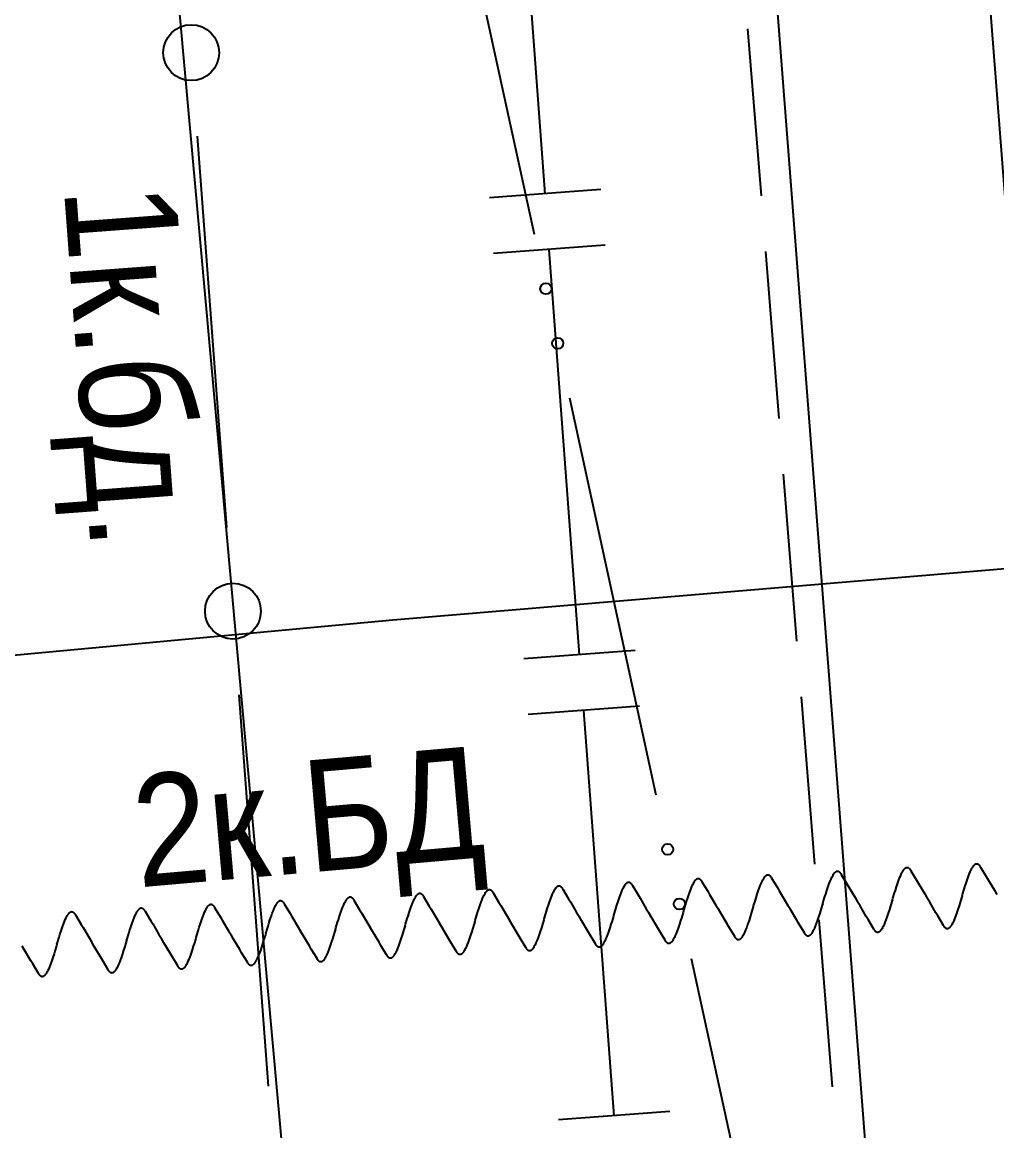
# Model space of a CAD drawing. Header units: metres. Extents: x -3947 to -3704, y 4976 to 6609.
# Drawn here: x -3854.53 to -3845.8, y 5867.45 to 5877.37 of the extents above; entities that cross this region are included whole.
import ezdxf

# ---------------------------------------------------------------- set-up
doc = ezdxf.new("R2010")
doc.units = ezdxf.units.M
doc.header["$MEASUREMENT"] = 0
for name, color, linetype, lineweight in [('Водосток', 7, 'Continuous', 25), ('Газопровод', 7, 'Continuous', 25), ('Кабели', 7, 'Continuous', 25), ('Кабель защиты', 7, 'Continuous', 25), ('Кабель связи', 7, 'Continuous', 25), ('Кабель электрический', 7, 'Continuous', 25), ('Канализация самотёчная', 7, 'Continuous', 25)]:
    doc.layers.add(name, color=color, linetype=linetype, lineweight=lineweight)
doc.styles.add('Style-RUSSIAN_1251', font='RUSSIAN_1251.shx')

msp = doc.modelspace()

# ---------------------------------------------------------------- linework, layer by layer
at = {"layer": 'Водосток', "linetype": 'Continuous'}
msp.add_line((-3853.117, 5877.445), (-3850.7629, 5851.3581), dxfattribs=at)
at = {"layer": 'Газопровод', "linetype": 'Continuous'}
for p, q in [((-3849.8452, 5875.8348), (-3850.1163, 5879.4628)), ((-3849.3466, 5875.872), (-3850.3438, 5875.7975)), ((-3849.3093, 5875.3734), (-3850.3066, 5875.2989)), ((-3849.5368, 5871.7081), (-3849.8079, 5875.3361)), ((-3849.0382, 5871.7453), (-3850.0354, 5871.6708)), ((-3849.0009, 5871.2467), (-3849.9982, 5871.1722)), ((-3849.2284, 5867.5814), (-3849.4995, 5871.2095)), ((-3848.7298, 5867.6186), (-3849.727, 5867.5441))]:
    msp.add_line(p, q, dxfattribs=at)
at = {"layer": 'Кабели', "linetype": 'Continuous'}
for p, q in [((-3852.6954, 5872.8461), (-3852.9571, 5876.3487)), ((-3852.6954, 5872.8461), (-3852.9571, 5876.3487)), ((-3852.3218, 5867.8478), (-3852.5836, 5871.3503)), ((-3852.3218, 5867.8478), (-3852.5836, 5871.3503))]:
    msp.add_line(p, q, dxfattribs=at)
for centre in [(-3853.013, 5877.0966), (-3853.013, 5877.0966), (-3852.6395, 5872.0982), (-3852.6395, 5872.0982)]:
    msp.add_circle(centre, 0.25, dxfattribs=at)
at = {"layer": 'Кабель защиты', "linetype": 'Continuous', "flags": 128}
for points in [[(-3846.1139, 5869.5465), (-3846.1095, 5869.5611), (-3846.0944, 5869.61), (-3846.0875, 5869.6318), (-3846.077, 5869.6646), (-3846.0647, 5869.7008), (-3846.0559, 5869.7253), (-3846.0468, 5869.749), (-3846.0396, 5869.7661), (-3846.0315, 5869.7833), (-3846.0262, 5869.7937), (-3846.0214, 5869.8023), (-3846.0168, 5869.8097), (-3846.0148, 5869.8128), (-3846.0126, 5869.8158), (-3846.0085, 5869.8211), (-3846.0057, 5869.8242), (-3846.0035, 5869.8265), (-3846.001, 5869.8289), (-3845.9985, 5869.831), (-3845.9953, 5869.8333), (-3845.9932, 5869.8346), (-3845.9918, 5869.8353), (-3845.9903, 5869.836), (-3845.9887, 5869.8365), (-3845.9874, 5869.8369), (-3845.9853, 5869.8374), (-3845.9835, 5869.8376), (-3845.9815, 5869.8376), (-3845.9807, 5869.8376), (-3845.9795, 5869.8375), (-3845.9785, 5869.8373), (-3845.9773, 5869.837), (-3845.9761, 5869.8367), (-3845.9747, 5869.8362), (-3845.9731, 5869.8356), (-3845.9712, 5869.8346), (-3845.9699, 5869.8338), (-3845.969, 5869.8331), (-3845.9677, 5869.8322), (-3845.9664, 5869.8311), (-3845.9652, 5869.8301), (-3845.9642, 5869.8291), (-3845.9619, 5869.8267), (-3845.9604, 5869.825), (-3845.9582, 5869.8222), (-3845.9555, 5869.8185), (-3845.9532, 5869.8149), (-3845.9489, 5869.8079), (-3845.8973, 5869.7227), (-3845.8806, 5869.6943), (-3845.8243, 5869.6), (-3845.8024, 5869.563)], [(-3847.9833, 5869.4476), (-3847.9789, 5869.4621), (-3847.9638, 5869.511), (-3847.9569, 5869.5328), (-3847.9464, 5869.5656), (-3847.9341, 5869.6018), (-3847.9253, 5869.6263), (-3847.9162, 5869.65), (-3847.909, 5869.6671), (-3847.9009, 5869.6843), (-3847.8956, 5869.6947), (-3847.8908, 5869.7033), (-3847.8862, 5869.7107), (-3847.8841, 5869.7138), (-3847.882, 5869.7168), (-3847.8779, 5869.7221), (-3847.8751, 5869.7252), (-3847.8729, 5869.7276), (-3847.8704, 5869.7299), (-3847.8679, 5869.7321), (-3847.8647, 5869.7343), (-3847.8626, 5869.7356), (-3847.8611, 5869.7363), (-3847.8596, 5869.737), (-3847.858, 5869.7375), (-3847.8567, 5869.738), (-3847.8547, 5869.7384), (-3847.8529, 5869.7386), (-3847.8509, 5869.7387), (-3847.8501, 5869.7386), (-3847.8489, 5869.7385), (-3847.8479, 5869.7383), (-3847.8467, 5869.7381), (-3847.8455, 5869.7377), (-3847.8441, 5869.7372), (-3847.8425, 5869.7366), (-3847.8406, 5869.7356), (-3847.8393, 5869.7348), (-3847.8384, 5869.7341), (-3847.8371, 5869.7333), (-3847.8357, 5869.7321), (-3847.8346, 5869.7311), (-3847.8335, 5869.7301), (-3847.8313, 5869.7278), (-3847.8298, 5869.726), (-3847.8275, 5869.7233), (-3847.8249, 5869.7195), (-3847.8226, 5869.7159), (-3847.8183, 5869.7089), (-3847.7667, 5869.6238), (-3847.75, 5869.5953), (-3847.6937, 5869.501), (-3847.6718, 5869.4641)], [(-3847.3602, 5869.4806), (-3847.3557, 5869.4951), (-3847.3406, 5869.544), (-3847.3338, 5869.5658), (-3847.3232, 5869.5986), (-3847.311, 5869.6348), (-3847.3022, 5869.6593), (-3847.293, 5869.683), (-3847.2858, 5869.7001), (-3847.2778, 5869.7173), (-3847.2725, 5869.7277), (-3847.2677, 5869.7363), (-3847.2631, 5869.7437), (-3847.261, 5869.7468), (-3847.2588, 5869.7498), (-3847.2548, 5869.7551), (-3847.252, 5869.7582), (-3847.2498, 5869.7606), (-3847.2473, 5869.7629), (-3847.2448, 5869.7651), (-3847.2416, 5869.7673), (-3847.2394, 5869.7686), (-3847.238, 5869.7693), (-3847.2365, 5869.77), (-3847.2349, 5869.7705), (-3847.2336, 5869.7709), (-3847.2316, 5869.7714), (-3847.2298, 5869.7716), (-3847.2278, 5869.7716), (-3847.227, 5869.7716), (-3847.2258, 5869.7715), (-3847.2247, 5869.7713), (-3847.2236, 5869.7711), (-3847.2224, 5869.7707), (-3847.2209, 5869.7702), (-3847.2194, 5869.7696), (-3847.2175, 5869.7686), (-3847.2162, 5869.7678), (-3847.2152, 5869.7671), (-3847.214, 5869.7662), (-3847.2126, 5869.7651), (-3847.2115, 5869.7641), (-3847.2104, 5869.7631), (-3847.2081, 5869.7607), (-3847.2066, 5869.759), (-3847.2044, 5869.7563), (-3847.2017, 5869.7525), (-3847.1994, 5869.7489), (-3847.1952, 5869.7419), (-3847.1436, 5869.6568), (-3847.1269, 5869.6283), (-3847.0706, 5869.534), (-3847.0487, 5869.497)], [(-3846.7371, 5869.5135), (-3846.7326, 5869.5281), (-3846.7175, 5869.577), (-3846.7107, 5869.5988), (-3846.7001, 5869.6316), (-3846.6879, 5869.6678), (-3846.679, 5869.6923), (-3846.6699, 5869.716), (-3846.6627, 5869.7331), (-3846.6546, 5869.7503), (-3846.6494, 5869.7607), (-3846.6445, 5869.7693), (-3846.6399, 5869.7767), (-3846.6379, 5869.7798), (-3846.6357, 5869.7828), (-3846.6317, 5869.7881), (-3846.6289, 5869.7912), (-3846.6267, 5869.7936), (-3846.6242, 5869.7959), (-3846.6216, 5869.7981), (-3846.6185, 5869.8003), (-3846.6163, 5869.8016), (-3846.6149, 5869.8023), (-3846.6134, 5869.803), (-3846.6118, 5869.8035), (-3846.6105, 5869.8039), (-3846.6084, 5869.8044), (-3846.6066, 5869.8046), (-3846.6046, 5869.8046), (-3846.6039, 5869.8046), (-3846.6027, 5869.8045), (-3846.6016, 5869.8043), (-3846.6005, 5869.8041), (-3846.5993, 5869.8037), (-3846.5978, 5869.8032), (-3846.5963, 5869.8026), (-3846.5944, 5869.8016), (-3846.5931, 5869.8008), (-3846.5921, 5869.8001), (-3846.5909, 5869.7992), (-3846.5895, 5869.7981), (-3846.5883, 5869.7971), (-3846.5873, 5869.7961), (-3846.585, 5869.7937), (-3846.5835, 5869.792), (-3846.5813, 5869.7892), (-3846.5786, 5869.7855), (-3846.5763, 5869.7819), (-3846.572, 5869.7749), (-3846.5204, 5869.6897), (-3846.5037, 5869.6613), (-3846.4475, 5869.567), (-3846.4255, 5869.53)], [(-3849.8527, 5869.3486), (-3849.8482, 5869.3631), (-3849.8331, 5869.4121), (-3849.8263, 5869.4339), (-3849.8157, 5869.4667), (-3849.8035, 5869.5028), (-3849.7947, 5869.5274), (-3849.7856, 5869.551), (-3849.7783, 5869.5681), (-3849.7703, 5869.5853), (-3849.765, 5869.5957), (-3849.7602, 5869.6043), (-3849.7556, 5869.6117), (-3849.7535, 5869.6148), (-3849.7513, 5869.6179), (-3849.7473, 5869.6231), (-3849.7445, 5869.6263), (-3849.7423, 5869.6286), (-3849.7398, 5869.6309), (-3849.7373, 5869.6331), (-3849.7341, 5869.6353), (-3849.7319, 5869.6366), (-3849.7305, 5869.6374), (-3849.729, 5869.638), (-3849.7274, 5869.6386), (-3849.7261, 5869.639), (-3849.7241, 5869.6394), (-3849.7223, 5869.6396), (-3849.7203, 5869.6397), (-3849.7195, 5869.6396), (-3849.7183, 5869.6395), (-3849.7173, 5869.6393), (-3849.7161, 5869.6391), (-3849.7149, 5869.6387), (-3849.7134, 5869.6383), (-3849.7119, 5869.6376), (-3849.71, 5869.6366), (-3849.7087, 5869.6358), (-3849.7077, 5869.6352), (-3849.7065, 5869.6343), (-3849.7051, 5869.6332), (-3849.704, 5869.6321), (-3849.7029, 5869.6312), (-3849.7006, 5869.6288), (-3849.6992, 5869.6271), (-3849.6969, 5869.6243), (-3849.6942, 5869.6205), (-3849.6919, 5869.6169), (-3849.6877, 5869.6099), (-3849.6361, 5869.5248), (-3849.6194, 5869.4963), (-3849.5631, 5869.402), (-3849.5412, 5869.3651)], [(-3849.2296, 5869.3816), (-3849.2251, 5869.3961), (-3849.21, 5869.4451), (-3849.2032, 5869.4669), (-3849.1926, 5869.4997), (-3849.1804, 5869.5358), (-3849.1715, 5869.5604), (-3849.1624, 5869.584), (-3849.1552, 5869.6011), (-3849.1471, 5869.6183), (-3849.1419, 5869.6287), (-3849.137, 5869.6373), (-3849.1324, 5869.6447), (-3849.1304, 5869.6478), (-3849.1282, 5869.6509), (-3849.1242, 5869.6561), (-3849.1214, 5869.6592), (-3849.1192, 5869.6616), (-3849.1167, 5869.6639), (-3849.1142, 5869.6661), (-3849.111, 5869.6683), (-3849.1088, 5869.6696), (-3849.1074, 5869.6704), (-3849.1059, 5869.671), (-3849.1043, 5869.6716), (-3849.103, 5869.672), (-3849.1009, 5869.6724), (-3849.0991, 5869.6726), (-3849.0971, 5869.6727), (-3849.0964, 5869.6726), (-3849.0952, 5869.6725), (-3849.0941, 5869.6723), (-3849.093, 5869.6721), (-3849.0918, 5869.6717), (-3849.0903, 5869.6713), (-3849.0888, 5869.6706), (-3849.0869, 5869.6696), (-3849.0856, 5869.6688), (-3849.0846, 5869.6682), (-3849.0834, 5869.6673), (-3849.082, 5869.6662), (-3849.0808, 5869.6651), (-3849.0798, 5869.6642), (-3849.0775, 5869.6618), (-3849.076, 5869.6601), (-3849.0738, 5869.6573), (-3849.0711, 5869.6535), (-3849.0688, 5869.6499), (-3849.0646, 5869.6429), (-3849.0129, 5869.5578), (-3848.9962, 5869.5293), (-3848.94, 5869.435), (-3848.918, 5869.3981)], [(-3848.6065, 5869.4146), (-3848.602, 5869.4291), (-3848.5869, 5869.4781), (-3848.58, 5869.4999), (-3848.5695, 5869.5326), (-3848.5572, 5869.5688), (-3848.5484, 5869.5933), (-3848.5393, 5869.617), (-3848.5321, 5869.6341), (-3848.524, 5869.6513), (-3848.5187, 5869.6617), (-3848.5139, 5869.6703), (-3848.5093, 5869.6777), (-3848.5073, 5869.6808), (-3848.5051, 5869.6838), (-3848.501, 5869.6891), (-3848.4983, 5869.6922), (-3848.4961, 5869.6946), (-3848.4935, 5869.6969), (-3848.491, 5869.6991), (-3848.4878, 5869.7013), (-3848.4857, 5869.7026), (-3848.4843, 5869.7034), (-3848.4828, 5869.704), (-3848.4812, 5869.7045), (-3848.4799, 5869.705), (-3848.4778, 5869.7054), (-3848.476, 5869.7056), (-3848.474, 5869.7057), (-3848.4732, 5869.7056), (-3848.472, 5869.7055), (-3848.471, 5869.7053), (-3848.4698, 5869.7051), (-3848.4686, 5869.7047), (-3848.4672, 5869.7043), (-3848.4656, 5869.7036), (-3848.4637, 5869.7026), (-3848.4624, 5869.7018), (-3848.4615, 5869.7012), (-3848.4603, 5869.7003), (-3848.4589, 5869.6991), (-3848.4577, 5869.6981), (-3848.4567, 5869.6972), (-3848.4544, 5869.6948), (-3848.4529, 5869.693), (-3848.4507, 5869.6903), (-3848.448, 5869.6865), (-3848.4457, 5869.6829), (-3848.4414, 5869.6759), (-3848.3898, 5869.5908), (-3848.3731, 5869.5623), (-3848.3169, 5869.468), (-3848.2949, 5869.4311)], [(-3851.7221, 5869.2496), (-3851.7176, 5869.2642), (-3851.7025, 5869.3131), (-3851.6957, 5869.3349), (-3851.6851, 5869.3677), (-3851.6729, 5869.4039), (-3851.6641, 5869.4284), (-3851.6549, 5869.452), (-3851.6477, 5869.4691), (-3851.6397, 5869.4863), (-3851.6344, 5869.4967), (-3851.6296, 5869.5053), (-3851.6249, 5869.5127), (-3851.6229, 5869.5158), (-3851.6207, 5869.5189), (-3851.6167, 5869.5241), (-3851.6139, 5869.5273), (-3851.6117, 5869.5296), (-3851.6092, 5869.532), (-3851.6067, 5869.5341), (-3851.6035, 5869.5364), (-3851.6013, 5869.5376), (-3851.5999, 5869.5384), (-3851.5984, 5869.539), (-3851.5968, 5869.5396), (-3851.5955, 5869.54), (-3851.5935, 5869.5404), (-3851.5917, 5869.5406), (-3851.5897, 5869.5407), (-3851.5889, 5869.5407), (-3851.5877, 5869.5406), (-3851.5866, 5869.5404), (-3851.5855, 5869.5401), (-3851.5843, 5869.5398), (-3851.5828, 5869.5393), (-3851.5813, 5869.5386), (-3851.5794, 5869.5376), (-3851.5781, 5869.5368), (-3851.5771, 5869.5362), (-3851.5759, 5869.5353), (-3851.5745, 5869.5342), (-3851.5733, 5869.5332), (-3851.5723, 5869.5322), (-3851.57, 5869.5298), (-3851.5685, 5869.5281), (-3851.5663, 5869.5253), (-3851.5636, 5869.5215), (-3851.5613, 5869.518), (-3851.5571, 5869.511), (-3851.5055, 5869.4258), (-3851.4887, 5869.3974), (-3851.4325, 5869.303), (-3851.4105, 5869.2661)], [(-3851.099, 5869.2826), (-3851.0945, 5869.2971), (-3851.0794, 5869.3461), (-3851.0725, 5869.3679), (-3851.062, 5869.4007), (-3851.0497, 5869.4368), (-3851.0409, 5869.4614), (-3851.0318, 5869.485), (-3851.0246, 5869.5021), (-3851.0165, 5869.5193), (-3851.0113, 5869.5297), (-3851.0064, 5869.5383), (-3851.0018, 5869.5457), (-3850.9998, 5869.5488), (-3850.9976, 5869.5519), (-3850.9936, 5869.5571), (-3850.9908, 5869.5603), (-3850.9886, 5869.5626), (-3850.986, 5869.565), (-3850.9835, 5869.5671), (-3850.9804, 5869.5694), (-3850.9782, 5869.5706), (-3850.9768, 5869.5714), (-3850.9753, 5869.572), (-3850.9737, 5869.5726), (-3850.9724, 5869.573), (-3850.9703, 5869.5734), (-3850.9685, 5869.5736), (-3850.9665, 5869.5737), (-3850.9658, 5869.5737), (-3850.9646, 5869.5735), (-3850.9635, 5869.5734), (-3850.9624, 5869.5731), (-3850.9612, 5869.5728), (-3850.9597, 5869.5723), (-3850.9582, 5869.5716), (-3850.9562, 5869.5706), (-3850.9549, 5869.5698), (-3850.954, 5869.5692), (-3850.9528, 5869.5683), (-3850.9514, 5869.5672), (-3850.9502, 5869.5662), (-3850.9492, 5869.5652), (-3850.9469, 5869.5628), (-3850.9454, 5869.5611), (-3850.9432, 5869.5583), (-3850.9405, 5869.5545), (-3850.9382, 5869.551), (-3850.9339, 5869.544), (-3850.8823, 5869.4588), (-3850.8656, 5869.4304), (-3850.8094, 5869.336), (-3850.7874, 5869.2991)], [(-3850.4758, 5869.3156), (-3850.4714, 5869.3301), (-3850.4563, 5869.3791), (-3850.4494, 5869.4009), (-3850.4389, 5869.4337), (-3850.4266, 5869.4698), (-3850.4178, 5869.4944), (-3850.4087, 5869.518), (-3850.4015, 5869.5351), (-3850.3934, 5869.5523), (-3850.3881, 5869.5627), (-3850.3833, 5869.5713), (-3850.3787, 5869.5787), (-3850.3766, 5869.5818), (-3850.3745, 5869.5849), (-3850.3704, 5869.5901), (-3850.3676, 5869.5933), (-3850.3654, 5869.5956), (-3850.3629, 5869.598), (-3850.3604, 5869.6001), (-3850.3572, 5869.6023), (-3850.3551, 5869.6036), (-3850.3536, 5869.6044), (-3850.3521, 5869.605), (-3850.3505, 5869.6056), (-3850.3493, 5869.606), (-3850.3472, 5869.6064), (-3850.3454, 5869.6066), (-3850.3434, 5869.6067), (-3850.3426, 5869.6067), (-3850.3414, 5869.6065), (-3850.3404, 5869.6063), (-3850.3392, 5869.6061), (-3850.338, 5869.6058), (-3850.3366, 5869.6053), (-3850.335, 5869.6046), (-3850.3331, 5869.6036), (-3850.3318, 5869.6028), (-3850.3309, 5869.6022), (-3850.3296, 5869.6013), (-3850.3282, 5869.6002), (-3850.3271, 5869.5992), (-3850.3261, 5869.5982), (-3850.3238, 5869.5958), (-3850.3223, 5869.5941), (-3850.3201, 5869.5913), (-3850.3174, 5869.5875), (-3850.3151, 5869.584), (-3850.3108, 5869.5769), (-3850.2592, 5869.4918), (-3850.2425, 5869.4633), (-3850.1862, 5869.369), (-3850.1643, 5869.3321)], [(-3846.7371, 5869.5135), (-3846.7415, 5869.499), (-3846.7566, 5869.4501), (-3846.7635, 5869.4283), (-3846.774, 5869.3955), (-3846.7863, 5869.3593), (-3846.7951, 5869.3348), (-3846.8042, 5869.3111), (-3846.8114, 5869.294), (-3846.8195, 5869.2768), (-3846.8248, 5869.2664), (-3846.8296, 5869.2578), (-3846.8342, 5869.2504), (-3846.8363, 5869.2473), (-3846.8384, 5869.2443), (-3846.8425, 5869.239), (-3846.8453, 5869.2359), (-3846.8475, 5869.2335), (-3846.85, 5869.2312), (-3846.8525, 5869.229), (-3846.8557, 5869.2268), (-3846.8578, 5869.2255), (-3846.8593, 5869.2248), (-3846.8608, 5869.2241), (-3846.8624, 5869.2236), (-3846.8637, 5869.2231), (-3846.8657, 5869.2227), (-3846.8675, 5869.2225), (-3846.8695, 5869.2224), (-3846.8703, 5869.2225), (-3846.8715, 5869.2226), (-3846.8725, 5869.2228), (-3846.8737, 5869.223), (-3846.8749, 5869.2234), (-3846.8763, 5869.2239), (-3846.8779, 5869.2245), (-3846.8798, 5869.2255), (-3846.8811, 5869.2263), (-3846.882, 5869.227), (-3846.8833, 5869.2278), (-3846.8847, 5869.229), (-3846.8858, 5869.23), (-3846.8869, 5869.231), (-3846.8891, 5869.2333), (-3846.8906, 5869.2351), (-3846.8929, 5869.2378), (-3846.8955, 5869.2416), (-3846.8978, 5869.2452), (-3846.9021, 5869.2522), (-3846.9537, 5869.3373), (-3846.9704, 5869.3658), (-3847.0267, 5869.4601), (-3847.0486, 5869.497)], [(-3846.1139, 5869.5465), (-3846.1184, 5869.532), (-3846.1335, 5869.483), (-3846.1404, 5869.4612), (-3846.1509, 5869.4285), (-3846.1632, 5869.3923), (-3846.172, 5869.3678), (-3846.1811, 5869.3441), (-3846.1883, 5869.327), (-3846.1964, 5869.3098), (-3846.2017, 5869.2994), (-3846.2065, 5869.2908), (-3846.2111, 5869.2834), (-3846.2131, 5869.2803), (-3846.2153, 5869.2773), (-3846.2194, 5869.272), (-3846.2221, 5869.2689), (-3846.2243, 5869.2665), (-3846.2269, 5869.2642), (-3846.2294, 5869.262), (-3846.2326, 5869.2598), (-3846.2347, 5869.2585), (-3846.2361, 5869.2577), (-3846.2376, 5869.2571), (-3846.2392, 5869.2566), (-3846.2405, 5869.2561), (-3846.2426, 5869.2557), (-3846.2444, 5869.2555), (-3846.2464, 5869.2554), (-3846.2472, 5869.2555), (-3846.2484, 5869.2556), (-3846.2494, 5869.2558), (-3846.2506, 5869.256), (-3846.2518, 5869.2564), (-3846.2532, 5869.2568), (-3846.2548, 5869.2575), (-3846.2567, 5869.2585), (-3846.258, 5869.2593), (-3846.2589, 5869.2599), (-3846.2602, 5869.2608), (-3846.2615, 5869.262), (-3846.2627, 5869.263), (-3846.2637, 5869.2639), (-3846.266, 5869.2663), (-3846.2675, 5869.2681), (-3846.2697, 5869.2708), (-3846.2724, 5869.2746), (-3846.2747, 5869.2782), (-3846.279, 5869.2852), (-3846.3306, 5869.3703), (-3846.3473, 5869.3988), (-3846.4035, 5869.4931), (-3846.4255, 5869.53)], [(-3853.5915, 5869.1506), (-3853.587, 5869.1652), (-3853.5719, 5869.2141), (-3853.5651, 5869.2359), (-3853.5545, 5869.2687), (-3853.5422, 5869.3049), (-3853.5334, 5869.3294), (-3853.5243, 5869.3531), (-3853.5171, 5869.3702), (-3853.509, 5869.3874), (-3853.5038, 5869.3977), (-3853.4989, 5869.4064), (-3853.4943, 5869.4138), (-3853.4923, 5869.4168), (-3853.4901, 5869.4199), (-3853.4861, 5869.4252), (-3853.4833, 5869.4283), (-3853.4811, 5869.4306), (-3853.4785, 5869.433), (-3853.476, 5869.4351), (-3853.4729, 5869.4374), (-3853.4707, 5869.4386), (-3853.4693, 5869.4394), (-3853.4678, 5869.44), (-3853.4662, 5869.4406), (-3853.4649, 5869.441), (-3853.4628, 5869.4415), (-3853.461, 5869.4417), (-3853.459, 5869.4417), (-3853.4583, 5869.4417), (-3853.4571, 5869.4416), (-3853.456, 5869.4414), (-3853.4549, 5869.4411), (-3853.4537, 5869.4408), (-3853.4522, 5869.4403), (-3853.4507, 5869.4397), (-3853.4488, 5869.4386), (-3853.4475, 5869.4379), (-3853.4465, 5869.4372), (-3853.4453, 5869.4363), (-3853.4439, 5869.4352), (-3853.4427, 5869.4342), (-3853.4417, 5869.4332), (-3853.4394, 5869.4308), (-3853.4379, 5869.4291), (-3853.4357, 5869.4263), (-3853.433, 5869.4226), (-3853.4307, 5869.419), (-3853.4264, 5869.412), (-3853.3748, 5869.3268), (-3853.3581, 5869.2984), (-3853.3019, 5869.2041), (-3853.2799, 5869.1671)], [(-3852.9683, 5869.1836), (-3852.9639, 5869.1982), (-3852.9488, 5869.2471), (-3852.9419, 5869.2689), (-3852.9314, 5869.3017), (-3852.9191, 5869.3379), (-3852.9103, 5869.3624), (-3852.9012, 5869.3861), (-3852.894, 5869.4032), (-3852.8859, 5869.4203), (-3852.8806, 5869.4307), (-3852.8758, 5869.4393), (-3852.8712, 5869.4467), (-3852.8692, 5869.4498), (-3852.867, 5869.4529), (-3852.8629, 5869.4582), (-3852.8601, 5869.4613), (-3852.8579, 5869.4636), (-3852.8554, 5869.466), (-3852.8529, 5869.4681), (-3852.8497, 5869.4704), (-3852.8476, 5869.4716), (-3852.8462, 5869.4724), (-3852.8447, 5869.473), (-3852.8431, 5869.4736), (-3852.8418, 5869.474), (-3852.8397, 5869.4744), (-3852.8379, 5869.4747), (-3852.8359, 5869.4747), (-3852.8351, 5869.4747), (-3852.8339, 5869.4746), (-3852.8329, 5869.4744), (-3852.8317, 5869.4741), (-3852.8305, 5869.4738), (-3852.8291, 5869.4733), (-3852.8275, 5869.4726), (-3852.8256, 5869.4716), (-3852.8243, 5869.4709), (-3852.8234, 5869.4702), (-3852.8221, 5869.4693), (-3852.8208, 5869.4682), (-3852.8196, 5869.4672), (-3852.8186, 5869.4662), (-3852.8163, 5869.4638), (-3852.8148, 5869.4621), (-3852.8126, 5869.4593), (-3852.8099, 5869.4556), (-3852.8076, 5869.452), (-3852.8033, 5869.445), (-3852.7517, 5869.3598), (-3852.735, 5869.3314), (-3852.6787, 5869.237), (-3852.6568, 5869.2001)], [(-3852.3452, 5869.2166), (-3852.3407, 5869.2312), (-3852.3257, 5869.2801), (-3852.3188, 5869.3019), (-3852.3082, 5869.3347), (-3852.296, 5869.3709), (-3852.2872, 5869.3954), (-3852.2781, 5869.419), (-3852.2708, 5869.4362), (-3852.2628, 5869.4533), (-3852.2575, 5869.4637), (-3852.2527, 5869.4723), (-3852.2481, 5869.4797), (-3852.246, 5869.4828), (-3852.2438, 5869.4859), (-3852.2398, 5869.4911), (-3852.237, 5869.4943), (-3852.2348, 5869.4966), (-3852.2323, 5869.499), (-3852.2298, 5869.5011), (-3852.2266, 5869.5034), (-3852.2244, 5869.5046), (-3852.223, 5869.5054), (-3852.2215, 5869.506), (-3852.2199, 5869.5066), (-3852.2186, 5869.507), (-3852.2166, 5869.5074), (-3852.2148, 5869.5077), (-3852.2128, 5869.5077), (-3852.212, 5869.5077), (-3852.2108, 5869.5076), (-3852.2098, 5869.5074), (-3852.2086, 5869.5071), (-3852.2074, 5869.5068), (-3852.206, 5869.5063), (-3852.2044, 5869.5056), (-3852.2025, 5869.5046), (-3852.2012, 5869.5039), (-3852.2002, 5869.5032), (-3852.199, 5869.5023), (-3852.1976, 5869.5012), (-3852.1965, 5869.5002), (-3852.1954, 5869.4992), (-3852.1932, 5869.4968), (-3852.1917, 5869.4951), (-3852.1894, 5869.4923), (-3852.1867, 5869.4886), (-3852.1844, 5869.485), (-3852.1802, 5869.478), (-3852.1286, 5869.3928), (-3852.1119, 5869.3644), (-3852.0556, 5869.27), (-3852.0337, 5869.2331)], [(-3848.6065, 5869.4146), (-3848.6109, 5869.4), (-3848.626, 5869.3511), (-3848.6329, 5869.3293), (-3848.6434, 5869.2965), (-3848.6557, 5869.2603), (-3848.6645, 5869.2358), (-3848.6736, 5869.2121), (-3848.6808, 5869.195), (-3848.6889, 5869.1778), (-3848.6942, 5869.1674), (-3848.699, 5869.1588), (-3848.7036, 5869.1514), (-3848.7056, 5869.1483), (-3848.7078, 5869.1453), (-3848.7119, 5869.14), (-3848.7147, 5869.1369), (-3848.7169, 5869.1346), (-3848.7194, 5869.1322), (-3848.7219, 5869.1301), (-3848.7251, 5869.1278), (-3848.7272, 5869.1265), (-3848.7287, 5869.1258), (-3848.7302, 5869.1252), (-3848.7317, 5869.1246), (-3848.733, 5869.1242), (-3848.7351, 5869.1237), (-3848.7369, 5869.1235), (-3848.7389, 5869.1235), (-3848.7397, 5869.1235), (-3848.7409, 5869.1236), (-3848.7419, 5869.1238), (-3848.7431, 5869.1241), (-3848.7443, 5869.1244), (-3848.7457, 5869.1249), (-3848.7473, 5869.1255), (-3848.7492, 5869.1265), (-3848.7505, 5869.1273), (-3848.7514, 5869.128), (-3848.7527, 5869.1289), (-3848.7541, 5869.13), (-3848.7552, 5869.131), (-3848.7562, 5869.132), (-3848.7585, 5869.1344), (-3848.76, 5869.1361), (-3848.7622, 5869.1389), (-3848.7649, 5869.1426), (-3848.7672, 5869.1462), (-3848.7715, 5869.1532), (-3848.8231, 5869.2384), (-3848.8398, 5869.2668), (-3848.8961, 5869.3611), (-3848.918, 5869.3981)], [(-3847.9833, 5869.4476), (-3847.9878, 5869.433), (-3848.0029, 5869.3841), (-3848.0097, 5869.3623), (-3848.0203, 5869.3295), (-3848.0326, 5869.2933), (-3848.0414, 5869.2688), (-3848.0505, 5869.2451), (-3848.0577, 5869.228), (-3848.0658, 5869.2108), (-3848.071, 5869.2004), (-3848.0759, 5869.1918), (-3848.0805, 5869.1844), (-3848.0825, 5869.1813), (-3848.0847, 5869.1783), (-3848.0887, 5869.173), (-3848.0915, 5869.1699), (-3848.0937, 5869.1676), (-3848.0963, 5869.1652), (-3848.0988, 5869.1631), (-3848.1019, 5869.1608), (-3848.1041, 5869.1595), (-3848.1055, 5869.1588), (-3848.107, 5869.1581), (-3848.1086, 5869.1576), (-3848.1099, 5869.1572), (-3848.112, 5869.1567), (-3848.1138, 5869.1565), (-3848.1158, 5869.1565), (-3848.1165, 5869.1565), (-3848.1177, 5869.1566), (-3848.1188, 5869.1568), (-3848.1199, 5869.157), (-3848.1211, 5869.1574), (-3848.1226, 5869.1579), (-3848.1241, 5869.1585), (-3848.126, 5869.1595), (-3848.1273, 5869.1603), (-3848.1283, 5869.161), (-3848.1295, 5869.1619), (-3848.1309, 5869.163), (-3848.1321, 5869.164), (-3848.1331, 5869.165), (-3848.1354, 5869.1674), (-3848.1369, 5869.1691), (-3848.1391, 5869.1719), (-3848.1418, 5869.1756), (-3848.1441, 5869.1792), (-3848.1484, 5869.1862), (-3848.2, 5869.2714), (-3848.2167, 5869.2998), (-3848.2729, 5869.3941), (-3848.2949, 5869.4311)], [(-3847.3602, 5869.4806), (-3847.3647, 5869.466), (-3847.3798, 5869.4171), (-3847.3866, 5869.3953), (-3847.3972, 5869.3625), (-3847.4094, 5869.3263), (-3847.4182, 5869.3018), (-3847.4274, 5869.2781), (-3847.4346, 5869.261), (-3847.4426, 5869.2438), (-3847.4479, 5869.2334), (-3847.4527, 5869.2248), (-3847.4574, 5869.2174), (-3847.4594, 5869.2143), (-3847.4616, 5869.2113), (-3847.4656, 5869.206), (-3847.4684, 5869.2029), (-3847.4706, 5869.2005), (-3847.4731, 5869.1982), (-3847.4756, 5869.196), (-3847.4788, 5869.1938), (-3847.481, 5869.1925), (-3847.4824, 5869.1918), (-3847.4839, 5869.1911), (-3847.4855, 5869.1906), (-3847.4868, 5869.1902), (-3847.4888, 5869.1897), (-3847.4906, 5869.1895), (-3847.4926, 5869.1895), (-3847.4934, 5869.1895), (-3847.4946, 5869.1896), (-3847.4957, 5869.1898), (-3847.4968, 5869.19), (-3847.498, 5869.1904), (-3847.4995, 5869.1909), (-3847.501, 5869.1915), (-3847.5029, 5869.1925), (-3847.5042, 5869.1933), (-3847.5052, 5869.194), (-3847.5064, 5869.1949), (-3847.5078, 5869.196), (-3847.5089, 5869.197), (-3847.51, 5869.198), (-3847.5123, 5869.2004), (-3847.5138, 5869.2021), (-3847.516, 5869.2048), (-3847.5187, 5869.2086), (-3847.521, 5869.2122), (-3847.5252, 5869.2192), (-3847.5768, 5869.3043), (-3847.5936, 5869.3328), (-3847.6498, 5869.4271), (-3847.6718, 5869.4641)], [(-3854.2146, 5869.1176), (-3854.2101, 5869.1322), (-3854.195, 5869.1811), (-3854.1882, 5869.2029), (-3854.1776, 5869.2357), (-3854.1654, 5869.2719), (-3854.1566, 5869.2964), (-3854.1474, 5869.3201), (-3854.1402, 5869.3372), (-3854.1322, 5869.3544), (-3854.1269, 5869.3648), (-3854.1221, 5869.3734), (-3854.1175, 5869.3808), (-3854.1154, 5869.3839), (-3854.1132, 5869.3869), (-3854.1092, 5869.3922), (-3854.1064, 5869.3953), (-3854.1042, 5869.3976), (-3854.1017, 5869.4), (-3854.0992, 5869.4021), (-3854.096, 5869.4044), (-3854.0938, 5869.4057), (-3854.0924, 5869.4064), (-3854.0909, 5869.4071), (-3854.0893, 5869.4076), (-3854.088, 5869.408), (-3854.086, 5869.4085), (-3854.0842, 5869.4087), (-3854.0822, 5869.4087), (-3854.0814, 5869.4087), (-3854.0802, 5869.4086), (-3854.0791, 5869.4084), (-3854.078, 5869.4081), (-3854.0768, 5869.4078), (-3854.0753, 5869.4073), (-3854.0738, 5869.4067), (-3854.0719, 5869.4057), (-3854.0706, 5869.4049), (-3854.0696, 5869.4042), (-3854.0684, 5869.4033), (-3854.067, 5869.4022), (-3854.0659, 5869.4012), (-3854.0648, 5869.4002), (-3854.0625, 5869.3978), (-3854.061, 5869.3961), (-3854.0588, 5869.3933), (-3854.0561, 5869.3896), (-3854.0538, 5869.386), (-3854.0496, 5869.379), (-3853.998, 5869.2938), (-3853.9813, 5869.2654), (-3853.925, 5869.1711), (-3853.9031, 5869.1341)], [(-3850.4758, 5869.3156), (-3850.4803, 5869.301), (-3850.4954, 5869.2521), (-3850.5023, 5869.2303), (-3850.5128, 5869.1975), (-3850.5251, 5869.1613), (-3850.5339, 5869.1368), (-3850.543, 5869.1132), (-3850.5502, 5869.0961), (-3850.5583, 5869.0789), (-3850.5636, 5869.0685), (-3850.5684, 5869.0599), (-3850.573, 5869.0525), (-3850.575, 5869.0494), (-3850.5772, 5869.0463), (-3850.5812, 5869.0411), (-3850.584, 5869.0379), (-3850.5862, 5869.0356), (-3850.5888, 5869.0332), (-3850.5913, 5869.0311), (-3850.5944, 5869.0288), (-3850.5966, 5869.0276), (-3850.598, 5869.0268), (-3850.5995, 5869.0262), (-3850.6011, 5869.0256), (-3850.6024, 5869.0252), (-3850.6045, 5869.0248), (-3850.6063, 5869.0245), (-3850.6083, 5869.0245), (-3850.6091, 5869.0245), (-3850.6102, 5869.0246), (-3850.6113, 5869.0248), (-3850.6124, 5869.0251), (-3850.6136, 5869.0254), (-3850.6151, 5869.0259), (-3850.6166, 5869.0266), (-3850.6186, 5869.0276), (-3850.6199, 5869.0283), (-3850.6208, 5869.029), (-3850.622, 5869.0299), (-3850.6234, 5869.031), (-3850.6246, 5869.032), (-3850.6256, 5869.033), (-3850.6279, 5869.0354), (-3850.6294, 5869.0371), (-3850.6316, 5869.0399), (-3850.6343, 5869.0437), (-3850.6366, 5869.0472), (-3850.6409, 5869.0542), (-3850.6925, 5869.1394), (-3850.7092, 5869.1678), (-3850.7654, 5869.2622), (-3850.7874, 5869.2991)], [(-3849.8527, 5869.3486), (-3849.8572, 5869.334), (-3849.8723, 5869.2851), (-3849.8791, 5869.2633), (-3849.8897, 5869.2305), (-3849.9019, 5869.1943), (-3849.9108, 5869.1698), (-3849.9199, 5869.1461), (-3849.9271, 5869.129), (-3849.9352, 5869.1119), (-3849.9404, 5869.1015), (-3849.9452, 5869.0929), (-3849.9499, 5869.0855), (-3849.9519, 5869.0824), (-3849.9541, 5869.0793), (-3849.9581, 5869.0741), (-3849.9609, 5869.0709), (-3849.9631, 5869.0686), (-3849.9656, 5869.0662), (-3849.9681, 5869.0641), (-3849.9713, 5869.0618), (-3849.9735, 5869.0606), (-3849.9749, 5869.0598), (-3849.9764, 5869.0592), (-3849.978, 5869.0586), (-3849.9793, 5869.0582), (-3849.9813, 5869.0578), (-3849.9832, 5869.0575), (-3849.9852, 5869.0575), (-3849.9859, 5869.0575), (-3849.9871, 5869.0576), (-3849.9882, 5869.0578), (-3849.9893, 5869.0581), (-3849.9905, 5869.0584), (-3849.992, 5869.0589), (-3849.9935, 5869.0596), (-3849.9954, 5869.0606), (-3849.9967, 5869.0613), (-3849.9977, 5869.062), (-3849.9989, 5869.0629), (-3850.0003, 5869.064), (-3850.0015, 5869.065), (-3850.0025, 5869.066), (-3850.0048, 5869.0684), (-3850.0063, 5869.0701), (-3850.0085, 5869.0729), (-3850.0112, 5869.0766), (-3850.0135, 5869.0802), (-3850.0177, 5869.0872), (-3850.0693, 5869.1724), (-3850.0861, 5869.2008), (-3850.1423, 5869.2952), (-3850.1643, 5869.3321)], [(-3849.2296, 5869.3816), (-3849.2341, 5869.367), (-3849.2491, 5869.3181), (-3849.256, 5869.2963), (-3849.2666, 5869.2635), (-3849.2788, 5869.2273), (-3849.2876, 5869.2028), (-3849.2967, 5869.1791), (-3849.304, 5869.162), (-3849.312, 5869.1449), (-3849.3173, 5869.1345), (-3849.3221, 5869.1258), (-3849.3267, 5869.1184), (-3849.3288, 5869.1154), (-3849.331, 5869.1123), (-3849.335, 5869.107), (-3849.3378, 5869.1039), (-3849.34, 5869.1016), (-3849.3425, 5869.0992), (-3849.345, 5869.0971), (-3849.3482, 5869.0948), (-3849.3504, 5869.0936), (-3849.3518, 5869.0928), (-3849.3533, 5869.0922), (-3849.3549, 5869.0916), (-3849.3562, 5869.0912), (-3849.3582, 5869.0908), (-3849.36, 5869.0905), (-3849.362, 5869.0905), (-3849.3628, 5869.0905), (-3849.364, 5869.0906), (-3849.365, 5869.0908), (-3849.3662, 5869.0911), (-3849.3674, 5869.0914), (-3849.3689, 5869.0919), (-3849.3704, 5869.0926), (-3849.3723, 5869.0936), (-3849.3736, 5869.0943), (-3849.3746, 5869.095), (-3849.3758, 5869.0959), (-3849.3772, 5869.097), (-3849.3783, 5869.098), (-3849.3794, 5869.099), (-3849.3816, 5869.1014), (-3849.3831, 5869.1031), (-3849.3854, 5869.1059), (-3849.3881, 5869.1096), (-3849.3904, 5869.1132), (-3849.3946, 5869.1202), (-3849.4462, 5869.2054), (-3849.4629, 5869.2338), (-3849.5192, 5869.3281), (-3849.5411, 5869.3651)], [(-3852.3452, 5869.2166), (-3852.3497, 5869.2021), (-3852.3648, 5869.1531), (-3852.3716, 5869.1313), (-3852.3822, 5869.0985), (-3852.3944, 5869.0624), (-3852.4033, 5869.0378), (-3852.4124, 5869.0142), (-3852.4196, 5868.9971), (-3852.4277, 5868.9799), (-3852.4329, 5868.9695), (-3852.4378, 5868.9609), (-3852.4424, 5868.9535), (-3852.4444, 5868.9504), (-3852.4466, 5868.9473), (-3852.4506, 5868.9421), (-3852.4534, 5868.9389), (-3852.4556, 5868.9366), (-3852.4581, 5868.9342), (-3852.4606, 5868.9321), (-3852.4638, 5868.9299), (-3852.466, 5868.9286), (-3852.4674, 5868.9278), (-3852.4689, 5868.9272), (-3852.4705, 5868.9266), (-3852.4718, 5868.9262), (-3852.4739, 5868.9258), (-3852.4757, 5868.9256), (-3852.4777, 5868.9255), (-3852.4784, 5868.9256), (-3852.4796, 5868.9257), (-3852.4807, 5868.9259), (-3852.4818, 5868.9261), (-3852.483, 5868.9264), (-3852.4845, 5868.9269), (-3852.486, 5868.9276), (-3852.4879, 5868.9286), (-3852.4892, 5868.9294), (-3852.4902, 5868.93), (-3852.4914, 5868.9309), (-3852.4928, 5868.932), (-3852.494, 5868.933), (-3852.495, 5868.934), (-3852.4973, 5868.9364), (-3852.4988, 5868.9381), (-3852.501, 5868.9409), (-3852.5037, 5868.9447), (-3852.506, 5868.9483), (-3852.5102, 5868.9553), (-3852.5619, 5869.0404), (-3852.5786, 5869.0689), (-3852.6348, 5869.1632), (-3852.6568, 5869.2001)], [(-3851.7221, 5869.2496), (-3851.7266, 5869.2351), (-3851.7417, 5869.1861), (-3851.7485, 5869.1643), (-3851.7591, 5869.1315), (-3851.7713, 5869.0954), (-3851.7801, 5869.0708), (-3851.7892, 5869.0472), (-3851.7965, 5869.0301), (-3851.8045, 5869.0129), (-3851.8098, 5869.0025), (-3851.8146, 5868.9939), (-3851.8192, 5868.9865), (-3851.8213, 5868.9834), (-3851.8235, 5868.9803), (-3851.8275, 5868.9751), (-3851.8303, 5868.9719), (-3851.8325, 5868.9696), (-3851.835, 5868.9672), (-3851.8375, 5868.9651), (-3851.8407, 5868.9628), (-3851.8429, 5868.9616), (-3851.8443, 5868.9608), (-3851.8458, 5868.9602), (-3851.8474, 5868.9596), (-3851.8487, 5868.9592), (-3851.8507, 5868.9588), (-3851.8525, 5868.9586), (-3851.8545, 5868.9585), (-3851.8553, 5868.9585), (-3851.8565, 5868.9587), (-3851.8575, 5868.9588), (-3851.8587, 5868.9591), (-3851.8599, 5868.9594), (-3851.8614, 5868.9599), (-3851.8629, 5868.9606), (-3851.8648, 5868.9616), (-3851.8661, 5868.9624), (-3851.8671, 5868.963), (-3851.8683, 5868.9639), (-3851.8697, 5868.965), (-3851.8708, 5868.966), (-3851.8719, 5868.967), (-3851.8742, 5868.9694), (-3851.8757, 5868.9711), (-3851.8779, 5868.9739), (-3851.8806, 5868.9777), (-3851.8829, 5868.9812), (-3851.8871, 5868.9882), (-3851.9387, 5869.0734), (-3851.9554, 5869.1018), (-3852.0117, 5869.1962), (-3852.0336, 5869.2331)], [(-3851.099, 5869.2826), (-3851.1034, 5869.268), (-3851.1185, 5869.2191), (-3851.1254, 5869.1973), (-3851.1359, 5869.1645), (-3851.1482, 5869.1283), (-3851.157, 5869.1038), (-3851.1661, 5869.0802), (-3851.1733, 5869.0631), (-3851.1814, 5869.0459), (-3851.1867, 5869.0355), (-3851.1915, 5869.0269), (-3851.1961, 5869.0195), (-3851.1982, 5869.0164), (-3851.2003, 5869.0133), (-3851.2044, 5869.0081), (-3851.2072, 5869.0049), (-3851.2094, 5869.0026), (-3851.2119, 5869.0002), (-3851.2144, 5868.9981), (-3851.2176, 5868.9958), (-3851.2197, 5868.9946), (-3851.2212, 5868.9938), (-3851.2227, 5868.9932), (-3851.2243, 5868.9926), (-3851.2255, 5868.9922), (-3851.2276, 5868.9918), (-3851.2294, 5868.9916), (-3851.2314, 5868.9915), (-3851.2322, 5868.9915), (-3851.2334, 5868.9916), (-3851.2344, 5868.9918), (-3851.2356, 5868.9921), (-3851.2368, 5868.9924), (-3851.2382, 5868.9929), (-3851.2398, 5868.9936), (-3851.2417, 5868.9946), (-3851.243, 5868.9954), (-3851.2439, 5868.996), (-3851.2452, 5868.9969), (-3851.2466, 5868.998), (-3851.2477, 5868.999), (-3851.2487, 5869), (-3851.251, 5869.0024), (-3851.2525, 5869.0041), (-3851.2547, 5869.0069), (-3851.2574, 5869.0107), (-3851.2597, 5869.0142), (-3851.264, 5869.0212), (-3851.3156, 5869.1064), (-3851.3323, 5869.1348), (-3851.3886, 5869.2292), (-3851.4105, 5869.2661)], [(-3854.2146, 5869.1176), (-3854.2191, 5869.1031), (-3854.2342, 5869.0541), (-3854.241, 5869.0323), (-3854.2516, 5868.9996), (-3854.2638, 5868.9634), (-3854.2726, 5868.9389), (-3854.2818, 5868.9152), (-3854.289, 5868.8981), (-3854.297, 5868.8809), (-3854.3023, 5868.8705), (-3854.3071, 5868.8619), (-3854.3117, 5868.8545), (-3854.3138, 5868.8514), (-3854.316, 5868.8484), (-3854.32, 5868.8431), (-3854.3228, 5868.84), (-3854.325, 5868.8376), (-3854.3275, 5868.8353), (-3854.33, 5868.8331), (-3854.3332, 5868.8309), (-3854.3354, 5868.8296), (-3854.3368, 5868.8288), (-3854.3383, 5868.8282), (-3854.3399, 5868.8277), (-3854.3412, 5868.8272), (-3854.3432, 5868.8268), (-3854.345, 5868.8266), (-3854.347, 5868.8265), (-3854.3478, 5868.8266), (-3854.349, 5868.8267), (-3854.3501, 5868.8269), (-3854.3512, 5868.8271), (-3854.3524, 5868.8275), (-3854.3539, 5868.8279), (-3854.3554, 5868.8286), (-3854.3573, 5868.8296), (-3854.3586, 5868.8304), (-3854.3596, 5868.831), (-3854.3608, 5868.8319), (-3854.3622, 5868.8331), (-3854.3633, 5868.8341), (-3854.3644, 5868.835), (-3854.3667, 5868.8374), (-3854.3682, 5868.8392), (-3854.3704, 5868.8419), (-3854.3731, 5868.8457), (-3854.3754, 5868.8493), (-3854.3796, 5868.8563), (-3854.4312, 5868.9414), (-3854.4479, 5868.9699), (-3854.5042, 5869.0642), (-3854.5262, 5869.1011)], [(-3853.5915, 5869.1506), (-3853.5959, 5869.1361), (-3853.611, 5869.0871), (-3853.6179, 5869.0653), (-3853.6284, 5869.0325), (-3853.6407, 5868.9964), (-3853.6495, 5868.9718), (-3853.6586, 5868.9482), (-3853.6658, 5868.9311), (-3853.6739, 5868.9139), (-3853.6792, 5868.9035), (-3853.684, 5868.8949), (-3853.6886, 5868.8875), (-3853.6907, 5868.8844), (-3853.6928, 5868.8814), (-3853.6969, 5868.8761), (-3853.6997, 5868.873), (-3853.7019, 5868.8706), (-3853.7044, 5868.8683), (-3853.7069, 5868.8661), (-3853.7101, 5868.8639), (-3853.7122, 5868.8626), (-3853.7137, 5868.8618), (-3853.7152, 5868.8612), (-3853.7168, 5868.8606), (-3853.7181, 5868.8602), (-3853.7201, 5868.8598), (-3853.7219, 5868.8596), (-3853.7239, 5868.8595), (-3853.7247, 5868.8596), (-3853.7259, 5868.8597), (-3853.7269, 5868.8599), (-3853.7281, 5868.8601), (-3853.7293, 5868.8605), (-3853.7307, 5868.8609), (-3853.7323, 5868.8616), (-3853.7342, 5868.8626), (-3853.7355, 5868.8634), (-3853.7364, 5868.864), (-3853.7377, 5868.8649), (-3853.7391, 5868.866), (-3853.7402, 5868.8671), (-3853.7413, 5868.868), (-3853.7435, 5868.8704), (-3853.745, 5868.8721), (-3853.7473, 5868.8749), (-3853.7499, 5868.8787), (-3853.7522, 5868.8823), (-3853.7565, 5868.8893), (-3853.8081, 5868.9744), (-3853.8248, 5869.0029), (-3853.8811, 5869.0972), (-3853.903, 5869.1341)], [(-3852.9683, 5869.1836), (-3852.9728, 5869.1691), (-3852.9879, 5869.1201), (-3852.9948, 5869.0983), (-3853.0053, 5869.0655), (-3853.0176, 5869.0294), (-3853.0264, 5869.0048), (-3853.0355, 5868.9812), (-3853.0427, 5868.9641), (-3853.0508, 5868.9469), (-3853.0561, 5868.9365), (-3853.0609, 5868.9279), (-3853.0655, 5868.9205), (-3853.0675, 5868.9174), (-3853.0697, 5868.9143), (-3853.0738, 5868.9091), (-3853.0765, 5868.906), (-3853.0787, 5868.9036), (-3853.0813, 5868.9013), (-3853.0838, 5868.8991), (-3853.087, 5868.8969), (-3853.0891, 5868.8956), (-3853.0905, 5868.8948), (-3853.092, 5868.8942), (-3853.0936, 5868.8936), (-3853.0949, 5868.8932), (-3853.097, 5868.8928), (-3853.0988, 5868.8926), (-3853.1008, 5868.8925), (-3853.1016, 5868.8926), (-3853.1028, 5868.8927), (-3853.1038, 5868.8929), (-3853.105, 5868.8931), (-3853.1062, 5868.8935), (-3853.1076, 5868.8939), (-3853.1092, 5868.8946), (-3853.1111, 5868.8956), (-3853.1124, 5868.8964), (-3853.1133, 5868.897), (-3853.1146, 5868.8979), (-3853.1159, 5868.899), (-3853.1171, 5868.9001), (-3853.1181, 5868.901), (-3853.1204, 5868.9034), (-3853.1219, 5868.9051), (-3853.1241, 5868.9079), (-3853.1268, 5868.9117), (-3853.1291, 5868.9153), (-3853.1334, 5868.9223), (-3853.185, 5869.0074), (-3853.2017, 5869.0359), (-3853.2579, 5869.1302), (-3853.2799, 5869.1671)]]:
    msp.add_lwpolyline(points, dxfattribs=at)
at = {"layer": 'Кабель связи', "linetype": 'Continuous'}
for p, q in [((-3850.716, 5879.0245), (-3849.9447, 5875.4726)), ((-3849.6264, 5874.0067), (-3848.8551, 5870.4548)), ((-3848.5368, 5868.989), (-3847.7654, 5865.437))]:
    msp.add_line(p, q, dxfattribs=at)
for centre in [(-3849.8386, 5874.984), (-3849.7325, 5874.4953), (-3848.749, 5869.9662), (-3848.6429, 5869.4776)]:
    msp.add_circle(centre, 0.05, dxfattribs=at)
at = {"layer": 'Кабель электрический', "linetype": 'Continuous', "flags": 128}
msp.add_lwpolyline([(-3872.682, 5870.022), (-3851.209, 5872.02), (-3840.958, 5872.88), (-3831.579, 5873.787), (-3828.905, 5874.17), (-3825.962, 5875.014)], dxfattribs=at)
at = {"layer": 'Канализация самотёчная', "linetype": 'Continuous'}
for p, q in [((-3847.9102, 5875.8156), (-3848.0297, 5877.3108)), ((-3847.7508, 5873.8219), (-3847.8703, 5875.3172)), ((-3847.5915, 5871.8283), (-3847.711, 5873.3235)), ((-3847.4321, 5869.8347), (-3847.5516, 5871.3299)), ((-3847.2727, 5867.841), (-3847.3922, 5869.3363))]:
    msp.add_line(p, q, dxfattribs=at)
at = {"layer": 'Канализация самотёчная', "linetype": 'Continuous', "flags": 128}
for points in [[(-3846.6915, 5888.1776), (-3836.2834, 5753.9922)], [(-3848.586, 5888.0338), (-3838.1777, 5753.8453)]]:
    msp.add_lwpolyline(points, dxfattribs=at)

# ---------------------------------------------------------------- texts
at = {"layer": 'Кабели', "linetype": 'Continuous', "style": 'Style-RUSSIAN_1251', "width": 0.899998}
for s, rotation in [('1к.бд.', 274.26255), ('1к.', 274.26256)]:
    msp.add_text(s, height=1, rotation=rotation, dxfattribs=at).set_placement((-3854.153, 5875.881))
at = {"layer": 'Кабель защиты', "linetype": 'Continuous', "style": 'Style-RUSSIAN_1251', "width": 0.899998}
msp.add_text('2к.БД', height=1, rotation=4.9976, dxfattribs=at).set_placement((-3853.4856, 5869.6253))

doc.saveas('drawing.dxf')
